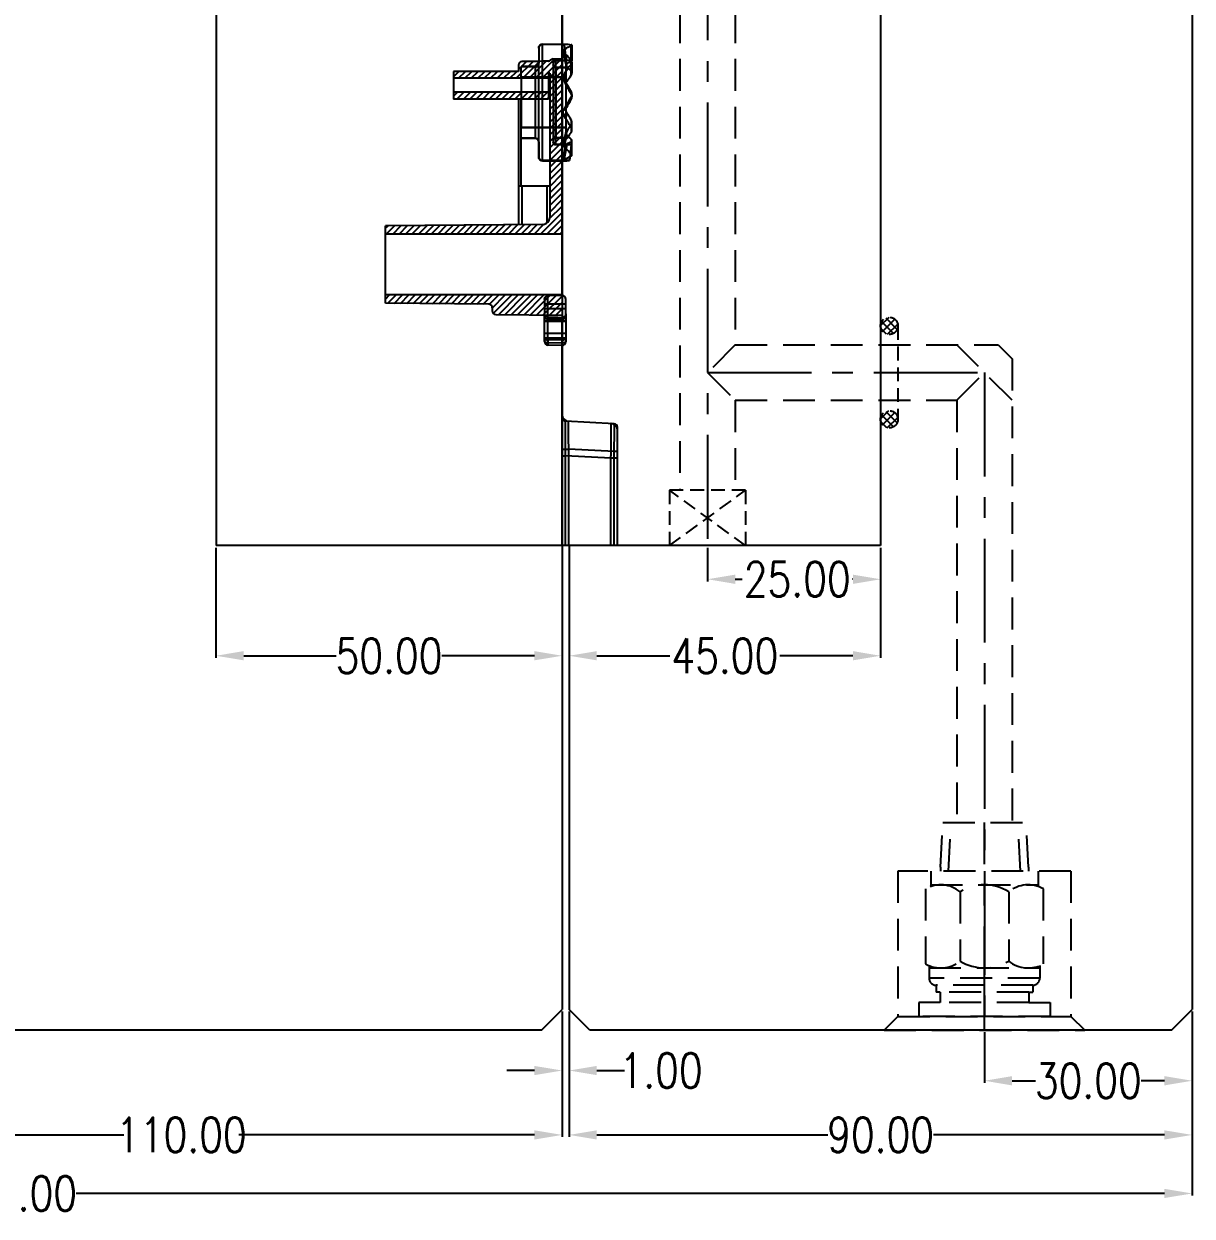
# Model space of a CAD drawing. Header units: millimetres. Extents: x 25970 to 27273, y -22508 to -21586.
# Drawn here: x 26191.7 to 26360.5, y -22072.6 to -21900.4 of the extents above; entities that cross this region are included whole.
import ezdxf

# ---------------------------------------------------------------- set-up
doc = ezdxf.new("R2010")
doc.units = ezdxf.units.MM
doc.header["$LTSCALE"] = 8
doc.linetypes.add('CENTER', pattern=[2, 1.25, -0.25, 0.25, -0.25])
doc.linetypes.add('HIDDEN', pattern=[0.375, 0.25, -0.125])
doc.layers.get('DEFPOINTS').update_dxf_attribs({"color": 6})
for name, color, linetype in [('Cav-cor', 30, 'Continuous'), ('PRODUCT', 1, 'Continuous'), ('WT', 4, 'Continuous')]:
    doc.layers.add(name, color=color, linetype=linetype)
doc.layers.add('dim', color=3, linetype='Continuous', lineweight=15)
doc.styles.get("Standard").update_dxf_attribs({"font": 'txt.shx', "width": 0.8, "bigfont": 'chineset.shx'})
doc.dimstyles.new('ISO-25', dxfattribs={"dimtxt": 5, "dimasz": 4, "dimexe": 0.3, "dimexo": 0.3, "dimtad": 0, "dimzin": 1, "dimdsep": 46, "dimtxsty": 'Standard', "dimcen": 0, "dimclrd": 3, "dimclre": 3, "dimclrt": 3, "dimazin": 0, "dimtfac": 1, "dimtofl": 0, "dimtmove": 0, "dimatfit": 0, "dimfxl": 0, "dimarcsym": 0})

# ---------------------------------------------------------------- blocks, each defined once
blk = doc.blocks.new('*D26473')
at = {"layer": 'DEFPOINTS', "color": 0}
for p in [(26269.47, -22042.73), (26270.47, -22042.73), (26270.47, -22051.55)]:
    blk.add_point(p, dxfattribs=at)
at = {"layer": 'dim', "color": 3, "lineweight": -2}
for p, q in [((26269.47, -22043.03), (26269.47, -22051.85)), ((26270.47, -22043.03), (26270.47, -22051.85)), ((26265.47, -22051.55), (26261.47, -22051.55)), ((26274.47, -22051.55), (26278.47, -22051.55))]:
    blk.add_line(p, q, dxfattribs=at)
at = {"layer": 'dim', "color": 3}
for points in [[(26265.47, -22052.22), (26265.47, -22050.89), (26269.47, -22051.55)], [(26274.47, -22050.89), (26274.47, -22052.22), (26270.47, -22051.55)]]:
    blk.add_solid(points, dxfattribs=at)
at = {"layer": 'dim', "color": 3, "insert": (26283.76, -22051.55), "char_height": 5, "attachment_point": 5}
blk.add_mtext('1.00', dxfattribs=at)
blk = doc.blocks.new('*D26474')
at = {"layer": 'DEFPOINTS', "color": 0}
for p in [(26270.47, -22042.73), (26360.47, -22042.73), (26360.47, -22060.85)]:
    blk.add_point(p, dxfattribs=at)
at = {"layer": 'dim', "color": 3, "lineweight": -2}
for p, q in [((26270.47, -22043.03), (26270.47, -22061.15)), ((26360.47, -22043.03), (26360.47, -22061.15)), ((26274.47, -22060.85), (26307.85, -22060.85)), ((26356.47, -22060.85), (26323.1, -22060.85))]:
    blk.add_line(p, q, dxfattribs=at)
at = {"layer": 'dim', "color": 3}
for points in [[(26274.47, -22060.19), (26274.47, -22061.52), (26270.47, -22060.85)], [(26356.47, -22061.52), (26356.47, -22060.19), (26360.47, -22060.85)]]:
    blk.add_solid(points, dxfattribs=at)
at = {"layer": 'dim', "color": 3, "insert": (26315.47, -22060.85), "char_height": 5, "attachment_point": 5}
blk.add_mtext('90.00', dxfattribs=at)
blk = doc.blocks.new('*D26475')
at = {"layer": 'DEFPOINTS', "color": 0}
for p in [(26159.47, -22042.73), (26269.47, -22042.73), (26269.47, -22060.85)]:
    blk.add_point(p, dxfattribs=at)
at = {"layer": 'dim', "color": 3, "lineweight": -2}
for p, q in [((26159.47, -22043.03), (26159.47, -22061.15)), ((26269.47, -22043.03), (26269.47, -22061.15)), ((26163.47, -22060.85), (26206.18, -22060.85)), ((26265.47, -22060.85), (26222.76, -22060.85))]:
    blk.add_line(p, q, dxfattribs=at)
at = {"layer": 'dim', "color": 3}
for points in [[(26163.47, -22060.19), (26163.47, -22061.52), (26159.47, -22060.85)], [(26265.47, -22061.52), (26265.47, -22060.19), (26269.47, -22060.85)]]:
    blk.add_solid(points, dxfattribs=at)
at = {"layer": 'dim', "color": 3, "insert": (26214.47, -22060.85), "char_height": 5, "attachment_point": 5}
blk.add_mtext('110.00', dxfattribs=at)
blk = doc.blocks.new('*D26478')
at = {"layer": 'DEFPOINTS', "color": 0}
for p in [(26019.47, -22042.73), (26360.47, -22042.73), (26360.47, -22069.31)]:
    blk.add_point(p, dxfattribs=at)
at = {"layer": 'dim', "color": 3, "lineweight": -2}
for p, q in [((26019.47, -22043.03), (26019.47, -22069.61)), ((26360.47, -22043.03), (26360.47, -22069.61)), ((26023.47, -22069.31), (26180.68, -22069.31)), ((26356.47, -22069.31), (26199.26, -22069.31))]:
    blk.add_line(p, q, dxfattribs=at)
at = {"layer": 'dim', "color": 3}
for points in [[(26023.47, -22068.64), (26023.47, -22069.97), (26019.47, -22069.31)], [(26356.47, -22069.97), (26356.47, -22068.64), (26360.47, -22069.31)]]:
    blk.add_solid(points, dxfattribs=at)
at = {"layer": 'dim', "color": 3, "insert": (26189.97, -22069.31), "char_height": 5, "attachment_point": 5}
blk.add_mtext('341.00', dxfattribs=at)
blk = doc.blocks.new('*D26479')
at = {"layer": 'DEFPOINTS', "color": 0}
for p in [(26219.47, -21975.73), (26269.47, -21975.73), (26269.47, -21991.64)]:
    blk.add_point(p, dxfattribs=at)
at = {"layer": 'dim', "color": 3, "lineweight": -2}
for p, q in [((26219.47, -21976.03), (26219.47, -21991.94)), ((26269.47, -21976.03), (26269.47, -21991.94)), ((26223.47, -21991.64), (26236.85, -21991.64)), ((26265.47, -21991.64), (26252.1, -21991.64))]:
    blk.add_line(p, q, dxfattribs=at)
at = {"layer": 'dim', "color": 3}
for points in [[(26223.47, -21990.97), (26223.47, -21992.3), (26219.47, -21991.64)], [(26265.47, -21992.3), (26265.47, -21990.97), (26269.47, -21991.64)]]:
    blk.add_solid(points, dxfattribs=at)
at = {"layer": 'dim', "color": 3, "insert": (26244.47, -21991.64), "char_height": 5, "attachment_point": 5}
blk.add_mtext('50.00', dxfattribs=at)
blk = doc.blocks.new('*D26480')
at = {"layer": 'DEFPOINTS', "color": 0}
for p in [(26270.47, -21975.73), (26315.47, -21975.73), (26315.47, -21991.64)]:
    blk.add_point(p, dxfattribs=at)
at = {"layer": 'dim', "color": 3, "lineweight": -2}
for p, q in [((26270.47, -21976.03), (26270.47, -21991.94)), ((26315.47, -21976.03), (26315.47, -21991.94)), ((26274.47, -21991.64), (26285.01, -21991.64)), ((26311.47, -21991.64), (26300.93, -21991.64))]:
    blk.add_line(p, q, dxfattribs=at)
at = {"layer": 'dim', "color": 3}
for points in [[(26274.47, -21990.97), (26274.47, -21992.3), (26270.47, -21991.64)], [(26311.47, -21992.3), (26311.47, -21990.97), (26315.47, -21991.64)]]:
    blk.add_solid(points, dxfattribs=at)
at = {"layer": 'dim', "color": 3, "insert": (26292.97, -21991.64), "char_height": 5, "attachment_point": 5}
blk.add_mtext('45.00', dxfattribs=at)
blk = doc.blocks.new('20160809.091345')
at = {"linetype": 'Continuous'}
for p, q in [((-4.82, 20.1), (-2.38, 22.54)), ((-4.5, 21.35), (-3.33, 22.52)), ((-3.89, 20.1), (-1.44, 22.56)), ((-2.96, 20.1), (-0.49, 22.57)), ((-2.04, 20.1), (0.76, 22.89)), ((-1.11, 20.1), (1.69, 22.9)), ((-13.9, 20.31), (-13.11, 21.1)), ((-13.18, 20.1), (-12.18, 21.1)), ((-12.25, 20.1), (-11.25, 21.1)), ((-11.32, 20.1), (-10.32, 21.1)), ((-10.39, 20.1), (-9.39, 21.1)), ((-9.46, 20.1), (-8.46, 21.1)), ((-8.54, 20.1), (-7.54, 21.1)), ((-7.61, 20.1), (-6.61, 21.1)), ((-6.68, 20.1), (-5.68, 21.1)), ((-5.75, 20.1), (-4.75, 21.1)), ((0, 20.28), (1.8, 22.08)), ((0, 19.35), (1.8, 21.15)), ((0, 18.42), (1.8, 20.22)), ((0, 17.49), (1.8, 19.29)), ((-13.9, 17.52), (-13.32, 18.1)), ((-13.39, 17.1), (-12.39, 18.1)), ((-12.46, 17.1), (-11.46, 18.1)), ((-11.54, 17.1), (-10.54, 18.1)), ((-10.61, 17.1), (-9.61, 18.1)), ((-9.68, 17.1), (-8.68, 18.1)), ((-8.75, 17.1), (-7.75, 18.1)), ((-7.82, 17.1), (-6.82, 18.1)), ((-6.89, 17.1), (-5.89, 18.1)), ((-5.96, 17.1), (-4.96, 18.1)), ((-5.04, 17.1), (-4.04, 18.1)), ((-4.11, 17.1), (-3.11, 18.1)), ((-3.18, 17.1), (-2.18, 18.1)), ((-2.25, 17.1), (-1.25, 18.1)), ((-1.32, 17.1), (-0.32, 18.1)), ((-0.39, 17.1), (-0.18, 17.31)), ((0, 16.57), (1.8, 18.37)), ((0, 15.64), (1.8, 17.44)), ((0, 14.71), (1.8, 16.51)), ((0, 13.78), (1.8, 15.58)), ((0, 12.85), (1.8, 14.65)), ((0, 11.92), (1.8, 13.72)), ((0, 10.99), (1.8, 12.79)), ((0, 10.06), (1.8, 11.86)), ((0, 9.14), (1.8, 10.94)), ((0, 8.21), (1.8, 10.01)), ((0, 7.28), (1.8, 9.08)), ((0, 6.35), (1.8, 8.15)), ((0, 5.42), (1.8, 7.22)), ((0, 4.49), (1.8, 6.29)), ((0, 3.56), (1.8, 5.36)), ((0, 2.64), (1.8, 4.44)), ((0, 1.71), (1.8, 3.51)), ((0, 0.78), (1.8, 2.58)), ((-1.32, -2.4), (1.8, 0.72)), ((-0.02, -0.17), (1.8, 1.65)), ((-23.7, -1.56), (-23.33, -1.19)), ((-23.61, -2.4), (-22.4, -1.19)), ((-22.68, -2.4), (-21.46, -1.18)), ((-21.75, -2.4), (-20.52, -1.17)), ((-20.82, -2.4), (-19.58, -1.16)), ((-19.89, -2.4), (-18.65, -1.15)), ((-18.96, -2.4), (-17.71, -1.15)), ((-18.03, -2.4), (-16.77, -1.14)), ((-17.11, -2.4), (-15.84, -1.13)), ((-16.18, -2.4), (-14.9, -1.12)), ((-15.25, -2.4), (-13.96, -1.11)), ((-14.32, -2.4), (-13.03, -1.1)), ((-13.39, -2.4), (-12.09, -1.1)), ((-12.46, -2.4), (-11.15, -1.09)), ((-11.53, -2.4), (-10.22, -1.08)), ((-10.61, -2.4), (-9.28, -1.07)), ((-9.68, -2.4), (-8.34, -1.06)), ((-8.75, -2.4), (-7.41, -1.06)), ((-7.82, -2.4), (-6.47, -1.05)), ((-6.89, -2.4), (-5.53, -1.04)), ((-5.96, -2.4), (-4.6, -1.03)), ((-5.03, -2.4), (-3.66, -1.02)), ((-4.11, -2.4), (-2.72, -1.02)), ((-3.18, -2.4), (-1.79, -1.01)), ((-2.25, -2.4), (-0.83, -0.98)), ((-0.39, -2.4), (1.8, -0.21)), ((0.54, -2.4), (1.8, -1.14)), ((1.47, -2.4), (1.8, -2.06)), ((-23.7, -11.78), (-23.12, -11.2)), ((-23.39, -12.4), (-22.19, -11.2)), ((-22.47, -12.41), (-21.26, -11.2)), ((-21.55, -12.42), (-20.33, -11.2)), ((-20.63, -12.42), (-19.41, -11.2)), ((-19.71, -12.43), (-18.48, -11.2)), ((-18.79, -12.44), (-17.55, -11.2)), ((-17.87, -12.45), (-16.62, -11.2)), ((-16.95, -12.46), (-15.69, -11.2)), ((-16.03, -12.47), (-14.76, -11.2)), ((-15.11, -12.47), (-13.83, -11.2)), ((-14.19, -12.48), (-12.91, -11.2)), ((-13.27, -12.49), (-11.98, -11.2)), ((-12.35, -12.5), (-11.05, -11.2)), ((-11.43, -12.51), (-10.12, -11.2)), ((-10.51, -12.51), (-9.19, -11.2)), ((-9.59, -12.52), (-8.26, -11.2)), ((-8.68, -12.54), (-7.33, -11.2)), ((-8.3, -13.09), (-6.41, -11.2)), ((-8.15, -13.87), (-5.48, -11.2)), ((-7.37, -14.02), (-4.55, -11.2)), ((-6.45, -14.03), (-3.62, -11.2)), ((-5.53, -14.03), (-2.69, -11.2)), ((-4.61, -14.04), (-1.76, -11.2)), ((-3.69, -14.05), (-0.83, -11.2)), ((-2.76, -14.06), (0.1, -11.2)), ((-1.84, -14.07), (1.02, -11.2)), ((-0.92, -14.07), (1.8, -11.35)), ((0, -14.08), (1.8, -12.28)), ((0.92, -14.09), (1.8, -13.21))]:
    blk.add_line(p, q, dxfattribs=at)
at = {"color": 7, "linetype": 'Continuous'}
for p, q in [((-0.18, 22.58), (-0.12, 22.58)), ((0.5, 22.89), (1.8, 22.9)), ((1.8, 22.9), (1.8, -14.1)), ((-4.5, 21.1), (-13.9, 21.1)), ((-13.9, 21.1), (-13.9, 17.1)), ((-4.5, 22.01), (-4.5, 21.1)), ((0, 20.85), (-0.18, 20.85)), ((-0.18, 20.85), (-0.18, 17.1)), ((0, 20.85), (0, 0)), ((-0.18, 20.1), (-13.9, 20.1)), ((-0.18, 19.1), (0, 19.1)), ((-0.18, 18.1), (-13.9, 18.1)), ((-0.18, 17.1), (-13.9, 17.1)), ((-4.5, 17.1), (-4.5, -1.03)), ((-4.11, 4.5), (-4.11, 17.1)), ((0, 4.5), (-4.5, 4.5)), ((-4.01, 4.5), (-4.01, -1.03)), ((-0.39, 4.5), (-0.39, -0.78)), ((-0.03, -0.26), (0, 0)), ((-0.99, -1), (-23.7, -1.2)), ((-23.7, -12.4), (-23.7, -1.2)), ((-0.99, -1), (-0.73, -0.96)), ((-0.73, -0.96), (-0.49, -0.86)), ((-0.49, -0.86), (-0.29, -0.7)), ((-0.29, -0.7), (-0.13, -0.5)), ((-0.13, -0.5), (-0.03, -0.26)), ((1.8, -2.4), (-23.7, -2.4)), ((1.8, -11.2), (-23.7, -11.2)), ((-8.79, -12.53), (-23.7, -12.4)), ((-8.67, -12.54), (-8.79, -12.53)), ((-8.3, -13.09), (-8.3, -13.51)), ((-7.8, -14.01), (1.8, -14.1))]:
    blk.add_line(p, q, dxfattribs=at)
for centre, radius, start, end in [((-4, 22.01), 0.5, 91, 180), ((-0.18, 22.98), 0.4, 271, 319.3084), ((0.5, 22.39), 0.5, 90.5, 139.3084), ((-1, 0), 1, 270.5, 0), ((-8.8, -13.03), 0.5, 356.4865, 89.5), ((-7.8, -13.09), 0.5, 176.4865, 180), ((-7.8, -13.51), 0.5, 180, 269.5)]:
    blk.add_arc(centre, radius, start, end, dxfattribs=at)
at = {"color": 7, "linetype": 'Continuous', "start_tangent": (-0.999848, -0.017452), "end_tangent": (-0.999848, -0.017452)}
blk.add_spline([(-0.18, 22.58), (-2.09, 22.54), (-4.01, 22.51)], degree=3, dxfattribs=at)
blk = doc.blocks.new('20150513.134757')
at = {"layer": 'WT', "linetype": 'HIDDEN'}
h = blk.add_hatch(dxfattribs=at)
h.set_pattern_fill('ANSI37', color=125, scale=0.25, angle=180, style=0)
h.set_pattern_definition([(135, (36119.48756, -17509.4995), (0.561266008, 0.561266008), []), (45, (36119.48756, -17509.4995), (0.561266008, -0.561266008), [])])
h.paths.add_polyline_path([(-8, 1.25, -1), (-5.5, 1.25, -1)])
h.paths.add_polyline_path([(5.5, 1.25, -1), (8, 1.25, -1)])
at = {"layer": 'WT', "color": 125, "linetype": 'HIDDEN'}
for p, q in [((-6.75, 2.5), (6.75, 2.5)), ((-6.75, 0), (6.75, 0))]:
    blk.add_line(p, q, dxfattribs=at)
for centre in [(-6.75, 1.25), (6.75, 1.25)]:
    blk.add_circle(centre, 1.25, dxfattribs=at)
blk = doc.blocks.new('20150513.114825')
at = {"layer": 'WT', "color": 125, "linetype": 'HIDDEN'}
for p, q in [((-5.5, 8), (5.5, 8)), ((5.5, 8), (-5.5, 0)), ((-5.5, 8), (5.5, 0)), ((-5.5, 0), (-5.5, 8)), ((5.5, 0), (5.5, 8)), ((-5.5, 0), (5.5, 0))]:
    blk.add_line(p, q, dxfattribs=at)
blk = doc.blocks.new('*D27298')
at = {"layer": 'DEFPOINTS', "color": 0}
for p in [(26290.47, -21975.73), (26315.47, -21975.73), (26315.47, -21980.59)]:
    blk.add_point(p, dxfattribs=at)
at = {"layer": 'dim', "color": 3, "lineweight": -2}
for p, q in [((26290.47, -21976.03), (26290.47, -21980.89)), ((26315.47, -21976.03), (26315.47, -21980.89)), ((26294.47, -21980.59), (26295.47, -21980.59)), ((26311.47, -21980.59), (26311.39, -21980.59))]:
    blk.add_line(p, q, dxfattribs=at)
at = {"layer": 'dim', "color": 3}
for points in [[(26294.47, -21979.92), (26294.47, -21981.26), (26290.47, -21980.59)], [(26311.47, -21981.26), (26311.47, -21979.92), (26315.47, -21980.59)]]:
    blk.add_solid(points, dxfattribs=at)
at = {"layer": 'dim', "color": 3, "insert": (26303.43, -21980.59), "char_height": 5, "attachment_point": 5}
blk.add_mtext('25.00', dxfattribs=at)
blk = doc.blocks.new('*D27305')
at = {"layer": 'DEFPOINTS', "color": 0}
for p in [(26360.47, -22042.73), (26330.47, -22045.73), (26330.47, -22053.03)]:
    blk.add_point(p, dxfattribs=at)
at = {"layer": 'dim', "color": 3, "lineweight": -2}
for p, q in [((26360.47, -22043.03), (26360.47, -22053.33)), ((26330.47, -22046.03), (26330.47, -22053.33)), ((26334.47, -22053.03), (26337.85, -22053.03)), ((26356.47, -22053.03), (26353.1, -22053.03))]:
    blk.add_line(p, q, dxfattribs=at)
at = {"layer": 'dim', "color": 3}
for points in [[(26334.47, -22052.36), (26334.47, -22053.7), (26330.47, -22053.03)], [(26356.47, -22053.7), (26356.47, -22052.36), (26360.47, -22053.03)]]:
    blk.add_solid(points, dxfattribs=at)
at = {"layer": 'dim', "color": 3, "insert": (26345.47, -22053.03), "char_height": 5, "attachment_point": 5}
blk.add_mtext('30.00', dxfattribs=at)
blk = doc.blocks.new('20160901.193413')
at = {"layer": 'Cav-cor', "color": 241}
for p, q in [((-0.95, 57.1), (-0.95, 134.63)), ((-0.95, 133.6), (-0.95, 59.43)), ((-0.95, 59.43), (-0.95, 79.47)), ((-4.31, 58.92), (-4.31, 58.95)), ((-4.31, 58.92), (-4.31, 56.72)), ((-4.31, 58.92), (-4.31, 56.72)), ((-3.8, 59.46), (-0.26, 59.46)), ((-3.8, 59.46), (-3.8, 59.43)), ((-0.95, 59.43), (-3.8, 59.43)), ((-0.62, 59.43), (-3.8, 59.43)), ((-3.8, 54.71), (-3.8, 59.43)), ((-0.62, 59.43), (-0.95, 59.43)), ((-0.4, 57.14), (-0.7, 58.65)), ((-0.52, 58.41), (-0.62, 59.43)), ((-0.52, 58.41), (-0.62, 59.43)), ((0.35, 54.99), (0.35, 59.39)), ((0.46, 59.33), (0.46, 57.07)), ((-1.87, 57.12), (-0.37, 57.15)), ((-1.87, 44.97), (-1.87, 57.12)), ((-1.87, 57.08), (-0.37, 57.11)), ((-1.87, 57.08), (-0.37, 57.11)), ((-1.87, 57.08), (-0.37, 57.11)), ((-0.95, 44.98), (-0.95, 57.1)), ((-0.8, 58.44), (-0.54, 57.14)), ((-0.29, 56.24), (-0.7, 58.28)), ((-0.54, 57.14), (-0.39, 56.39)), ((-0.29, 57.13), (-0.52, 58.41)), ((-0.29, 56.6), (-0.4, 57.14)), ((-0.37, 57.15), (-0.03, 57.15)), ((-0.37, 57.11), (-0.37, 57.11)), ((0.46, 56.89), (0.46, 55.29)), ((-4.82, 56.24), (-6.86, 56.24)), ((-6.86, 56.24), (-6.86, 56.2)), ((-6.86, 54.66), (-6.86, 56.2)), ((-4.82, 56.2), (-6.86, 56.2)), ((-4.82, 56.2), (-6.86, 56.2)), ((-6.86, 54.66), (-6.86, 56.2)), ((-4.82, 56.24), (-4.82, 56.2)), ((-4.82, 54.71), (-4.82, 56.2)), ((-4.31, 56.68), (-4.31, 56.72)), ((-4.31, 54.71), (-4.31, 56.68)), ((-2.27, 56.71), (-2.27, 56.67)), ((-2.27, 56.67), (-2.27, 56.51)), ((-2.27, 56.67), (-2.27, 56.51)), ((-2.27, 56.51), (-2.27, 56.49)), ((-2.27, 56.49), (-2.27, 54.71)), ((-1.87, 56.14), (-0.44, 56.14)), ((-1.87, 56.14), (-1.87, 56.1)), ((-1.87, 56.1), (-0.44, 56.1)), ((-1.87, 56.1), (-0.44, 56.1)), ((-1.87, 56.1), (-1.87, 54.71)), ((-0.44, 56.1), (-0.44, 56.14)), ((-0.44, 56.1), (-0.44, 45.98)), ((-0.44, 56.1), (-0.44, 45.98)), ((-0.44, 54.71), (-6.86, 54.71)), ((-0.44, 54.66), (-6.86, 54.66)), ((-0.44, 54.66), (-6.86, 54.66)), ((-6.86, 54.66), (-6.86, 47.43)), ((-4.82, 47.37), (-4.82, 54.71)), ((-4.31, 47.37), (-4.31, 54.71)), ((-3.8, 47.37), (-3.8, 54.71)), ((-2.27, 54.71), (-2.27, 47.37)), ((-1.87, 54.71), (-1.87, 47.37)), ((-0.76, 54.48), (-0.34, 53.47)), ((-0.7, 54.38), (-0.76, 54.48)), ((-0.29, 54.06), (-0.7, 55.08)), ((-0.29, 53.36), (-0.7, 54.38)), ((-0.44, 54.66), (-0.44, 47.43)), ((-0.29, 53.36), (-0.34, 53.47)), ((0.35, 52.3), (0.35, 52.62)), ((0.35, 51.49), (0.35, 51.81)), ((0.46, 52.21), (0.46, 51.89)), ((-0.29, 50.37), (-0.7, 49.97)), ((-0.29, 49.6), (-0.7, 49.2)), ((0.35, 48.54), (0.35, 46.74)), ((-6.86, 45.88), (-6.86, 47.43)), ((-0.44, 47.43), (-6.86, 47.43)), ((-0.44, 47.43), (-6.86, 47.43)), ((-6.86, 45.88), (-6.86, 47.43)), ((-0.44, 47.37), (-6.86, 47.37)), ((-4.82, 45.88), (-4.82, 47.37)), ((-4.31, 43.16), (-4.31, 47.37)), ((-3.8, 42.65), (-3.8, 47.37)), ((-2.27, 47.37), (-2.27, 45.72)), ((-1.87, 47.37), (-1.87, 45.98)), ((-0.79, 45.09), (-0.38, 46.75)), ((-0.29, 46.93), (-0.7, 45.27)), ((0.46, 47.09), (0.46, 48.17)), ((-4.82, 45.88), (-6.86, 45.88)), ((-4.82, 45.88), (-6.86, 45.88)), ((-6.86, 45.88), (-6.86, 45.84)), ((-4.82, 45.84), (-6.86, 45.84)), ((-4.82, 45.88), (-4.82, 45.84)), ((-4.31, 45.37), (-4.31, 43.16)), ((-2.27, 45.72), (-2.27, 45.57)), ((-2.27, 45.57), (-2.27, 45.41)), ((-2.27, 45.57), (-2.27, 45.39)), ((-2.27, 45.37), (-2.27, 45.39)), ((-1.87, 45.98), (-0.44, 45.98)), ((-1.87, 45.98), (-0.44, 45.98)), ((-1.87, 45.98), (-1.87, 45.94)), ((-1.87, 45.94), (-0.44, 45.94)), ((0.34, 44.96), (-1.87, 45)), ((-0.03, 44.97), (-1.87, 45)), ((0.34, 44.96), (-1.87, 45)), ((-1.87, 44.97), (-0.03, 44.93)), ((-0.95, 23.16), (-0.95, 44.98)), ((-0.81, 42.71), (-0.4, 44.94)), ((-0.29, 45.06), (-0.7, 42.77)), ((-0.29, 44.96), (-0.7, 42.66)), ((-0.65, 44.95), (-0.7, 44.73)), ((-0.29, 46.39), (-0.65, 44.95)), ((-0.44, 45.94), (-0.44, 45.98)), ((-0.4, 44.94), (-0.39, 45)), ((0.34, 44.96), (-0.03, 44.97)), ((0.34, 44.96), (0.11, 42.65)), ((0.34, 44.96), (0.11, 42.65)), ((0.35, 45.74), (0.35, 43.31)), ((0.46, 43.48), (0.46, 45.55)), ((-4.31, 43.14), (-4.31, 43.16)), ((-0.95, 42.65), (-3.8, 42.65)), ((0.11, 42.65), (-3.8, 42.65)), ((-3.8, 42.65), (-3.8, 42.63)), ((-3.8, 42.63), (-0.26, 42.63)), ((0.11, 42.65), (-0.95, 42.65)), ((-0.95, 42.65), (-0.95, 23.16)), ((-0.95, 23.16), (-0.95, 42.65)), ((0.11, 42.65), (0.11, 42.65)), ((-3.5, 22.61), (-3.5, 20.58)), ((-3.5, 22.61), (-3.5, 20.58)), ((-0.95, 23.16), (-3, 23.12)), ((-0.95, 23.16), (-3, 23.12)), ((-3, 21.95), (-3, 23.12)), ((-0.95, 23.16), (-0.95, 23.08)), ((-0.95, 23.08), (-0.95, 21.95)), ((-0.44, 20.54), (-0.44, 22.65)), ((-0.44, 20.54), (-0.44, 22.65)), ((-3.5, 21.95), (-0.44, 21.95)), ((-3.5, 21.3), (-0.44, 21.3)), ((-3, 20.68), (-3, 21.95)), ((-3, 20.36), (-3, 20.68)), ((-0.95, 21.95), (-0.95, 20.01)), ((-3.5, 16.52), (-3.5, 20.58)), ((-3.5, 19.57), (-0.44, 19.57)), ((-3.5, 19.45), (-0.44, 19.45)), ((-3, 16.33), (-3, 20.36)), ((-3, 19.84), (-0.95, 19.8)), ((-0.95, 20.01), (-0.95, -12.96)), ((-0.95, -12.96), (-0.95, 20.01)), ((-0.95, 20.01), (-0.95, -12.96)), ((-0.44, 20.54), (-0.44, 16.48)), ((-3.5, 17.71), (-0.44, 17.71)), ((-3.5, 17.06), (-0.44, 17.06)), ((-0.95, 16.72), (-3, 16.76)), ((-0.95, 16.28), (-3, 16.33)), ((-0.95, 15.97), (-3, 16.01)), ((6.58, 4.65), (-0.47, 5.02)), ((7.05, -12.96), (7.05, 4.15)), ((-0.95, 1), (0, 1)), ((-0.95, 0.02), (-0.47, 0.02)), ((6.1, -0.32), (-0.47, 0.02)), ((-0.47, -12.96), (-0.47, 0.02)), ((6.58, 0.65), (0, 1)), ((0, -12.96), (0, 1)), ((7.05, 0.65), (6.58, 0.65)), ((6.58, -12.96), (6.58, 0.65)), ((7.05, -0.32), (6.1, -0.32)), ((6.1, -12.96), (6.1, -0.32))]:
    blk.add_line(p, q, dxfattribs=at)
for centre, radius, start, end in [((-3.8, 58.95), 0.51, 90, 180), ((-0.48, 58.35), 0.376, 127.5139, 131.806), ((-1.87, 56.71), 0.408, 91, 180), ((-4.82, 56.75), 0.51, 270, 360), ((-1.87, 56.55), 0.408, 180, 270), ((-0.16, 54.73), 0.645, 181.517, 186.5947), ((-0.14, 54.72), 0.666, 147.5839, 156.5897), ((-4.82, 45.33), 0.51, 0, 90), ((-1.87, 45.53), 0.408, 90, 180), ((-1.87, 45.37), 0.408, 180, 269), ((-1.87, 45.41), 0.408, 209.5128, 268.9366), ((-0.43, 44.99), 0.378, 181.1215, 186.2848), ((-3.8, 43.14), 0.51, 180, 270), ((-2.99, 22.61), 0.51, 91, 180), ((-0.95, 22.65), 0.51, 0, 90), ((-2.99, 16.52), 0.51, 180.0026, 269), ((-0.95, 16.48), 0.51, 270, 0), ((0.05, 5.99), 1, 180, 267), ((-0.45, 5.52), 0.5, 180, 267), ((6.05, 3.67), 1, 0, 87), ((6.55, 4.15), 0.5, 0, 87)]:
    blk.add_arc(centre, radius, start, end, dxfattribs=at)
at = {"layer": 'Cav-cor', "color": 241, "extrusion": (0, 0, -1)}
for centre, major_axis, ratio, start_param, end_param in [((0.58, 51.04), (1.23, 8.39), 0.560314, 5.758369, 5.789667), ((0.58, 51.04), (-1.23, 8.39), 0.560314, 0.005629, 0.208281), ((0.58, 51.04), (1.23, 8.39), 0.560314, 5.789667, 5.977896), ((0.58, 51.04), (-3.99, 8.31), 0.33444, 0.693878, 0.913405), ((0.7, 55.62), (-1.06, 5.86), 0.13701, 4.993584, 5.232633), ((0.62, 51.03), (-0.9, 6.1), 0.560339, 6.279701, 6.463169), ((0.62, 51.05), (0.9, 6.1), 0.560339, 5.766083, 5.949551), ((0.58, 51.04), (3.99, 8.31), 0.33444, 5.053245, 5.272772), ((0.62, 51), (-2.9, 6.04), 0.334434, 0.701646, 0.885113), ((0.58, 51.04), (-4.83, 8.41), 0.060484, 1.197875, 1.417402), ((0.62, 51.09), (2.9, 6.04), 0.334434, 5.060953, 5.244421), ((0.58, 51.04), (4.83, 8.41), 0.060484, 4.549249, 4.768776), ((0.62, 50.98), (-3.51, 6.12), 0.060481, 1.205618, 1.389085), ((0.62, 51.1), (3.51, 6.12), 0.060481, 4.556981, 4.740449), ((0.58, 51.04), (-4.52, 8.36), 0.212464, 4.386625, 4.606152), ((0.62, 50.99), (-3.29, 6.08), 0.212456, 4.414965, 4.598433), ((0.58, 51.04), (4.52, 8.36), 0.212464, 1.993568, 2.213096), ((0.62, 51.1), (3.29, 6.08), 0.212456, 2.021871, 2.205339), ((0.62, 51.02), (-2.03, 6.04), 0.478188, 3.831839, 4.015306), ((0.62, 51.07), (2.03, 6.04), 0.478188, 2.604998, 2.788466), ((0.62, 51.05), (0.9, 6.1), 0.560339, 2.963887, 3.145077), ((0.58, 51.04), (-2.8, 8.31), 0.47818, 3.980235, 4.023006), ((0.58, 51.04), (2.8, 8.31), 0.47818, 2.576714, 2.796241), ((0.58, 51.04), (-2.8, 8.31), 0.47818, 3.803479, 3.980235), ((0.58, 51.04), (1.23, 8.39), 0.560314, 2.982773, 3.152839)]:
    blk.add_ellipse(centre, major_axis=major_axis, ratio=ratio, start_param=start_param, end_param=end_param, dxfattribs=at)
at = {"layer": 'Cav-cor', "color": 241}
for points in [[(-4.31, 58.92), (-4.31, 59.02), (-4.27, 59.19), (-4.07, 59.39), (-3.9, 59.43), (-3.8, 59.43)], [(-1.87, 57.08), (-1.95, 57.08), (-2.08, 57.04), (-2.24, 56.88), (-2.27, 56.75), (-2.27, 56.67)], [(-0.52, 58.41), (-0.51, 58.27), (-0.48, 57.98), (-0.42, 57.55), (-0.39, 57.26), (-0.37, 57.11)], [(-4.82, 56.2), (-4.73, 56.2), (-4.56, 56.25), (-4.36, 56.45), (-4.31, 56.62), (-4.31, 56.72)], [(-4.34, 56.57), (-4.32, 56.61), (-4.31, 56.67), (-4.31, 56.72)], [(-2.27, 56.51), (-2.27, 56.44), (-2.24, 56.3), (-2.08, 56.14), (-1.94, 56.1), (-1.87, 56.1)], [(-2.07, 56.16), (-2.01, 56.12), (-1.94, 56.1), (-1.87, 56.1)], [(-0.81, 54.71), (-0.81, 54.81), (-0.79, 54.9), (-0.75, 54.98)], [(-0.76, 54.48), (-0.78, 54.54), (-0.79, 54.6), (-0.8, 54.66)], [(0.46, 52.21), (0.46, 52.35), (0.42, 52.5), (0.35, 52.62)], [(0.46, 51.89), (0.46, 52.03), (0.42, 52.18), (0.35, 52.3)], [(0.35, 51.81), (0.42, 51.93), (0.46, 52.07), (0.46, 52.21)], [(0.35, 51.49), (0.42, 51.61), (0.46, 51.75), (0.46, 51.89)], [(-4.31, 45.37), (-4.31, 45.46), (-4.36, 45.63), (-4.56, 45.83), (-4.73, 45.88), (-4.82, 45.88)], [(-1.87, 45.98), (-1.94, 45.98), (-2.08, 45.95), (-2.24, 45.79), (-2.27, 45.65), (-2.27, 45.57)], [(-2.25, 45.72), (-2.26, 45.67), (-2.27, 45.62), (-2.27, 45.57)], [(-2.27, 45.41), (-2.27, 45.33), (-2.24, 45.2), (-2.08, 45.04), (-1.95, 45), (-1.87, 45)], [(-2.27, 45.41), (-2.27, 45.34), (-2.25, 45.27), (-2.22, 45.21)], [(-2.07, 45.93), (-2.15, 45.88), (-2.22, 45.8), (-2.25, 45.72)], [(-1.87, 45.98), (-1.94, 45.98), (-2.01, 45.96), (-2.07, 45.93)], [(-0.81, 44.98), (-0.81, 45.02), (-0.8, 45.05), (-0.79, 45.09)], [(-3.8, 42.65), (-3.9, 42.65), (-4.07, 42.7), (-4.27, 42.9), (-4.31, 43.07), (-4.31, 43.16)], [(-0.8, 42.7), (-0.81, 42.71), (-0.81, 42.71), (-0.81, 42.71)], [(-3, 20.05), (-3.09, 20.05), (-3.26, 20.11), (-3.45, 20.31), (-3.5, 20.48), (-3.5, 20.58)], [(-3.43, 20.32), (-3.47, 20.4), (-3.5, 20.49), (-3.5, 20.58)], [(-3, 20.05), (-2.77, 20.05), (-2.31, 20.04), (-1.63, 20.02), (-1.18, 20.01), (-0.95, 20.01)], [(-0.44, 20.54), (-0.44, 20.47), (-0.47, 20.33), (-0.58, 20.15), (-0.75, 20.04), (-0.88, 20.01), (-0.95, 20.01)], [(-0.75, 20.05), (-0.81, 20.02), (-0.88, 20.01), (-0.95, 20.01)], [(-3.19, 16.35), (-3.13, 16.34), (-3.06, 16.33), (-3, 16.33)], [(-0.8, 16.3), (-0.85, 16.29), (-0.9, 16.28), (-0.95, 16.28)]]:
    blk.add_open_spline(points, degree=3, dxfattribs=at)
for points, knots in [([(-4.31, 58.92), (-4.31, 59.01), (-4.27, 59.19), (-4.07, 59.39), (-3.89, 59.43), (-3.8, 59.43)], [0, 0, 0, 0, 0.334096, 0.667289, 1, 1, 1, 1]), ([(-0.8, 58.44), (-0.81, 58.47), (-0.8, 58.55), (-0.75, 58.6), (-0.73, 58.63)], [0, 0, 0, 0, 0.47181, 1, 1, 1, 1]), ([(0.46, 59.33), (0.46, 59.34), (0.41, 59.38), (0.37, 59.38), (0.35, 59.39)], [0, 0, 0, 0, 0.338715, 1, 1, 1, 1]), ([(0.35, 59.25), (0.38, 59.26), (0.42, 59.28), (0.46, 59.31), (0.46, 59.33)], [0, 0, 0, 0, 0.654927, 1, 1, 1, 1]), ([(-1.87, 57.08), (-1.94, 57.08), (-2.08, 57.04), (-2.24, 56.89), (-2.27, 56.74), (-2.27, 56.67)], [0, 0, 0, 0, 0.3317, 0.664902, 1, 1, 1, 1]), ([(-0.7, 58.28), (-0.72, 58.29), (-0.76, 58.34), (-0.79, 58.39), (-0.8, 58.44)], [0, 0, 0, 0, 0.283301, 1, 1, 1, 1]), ([(-0.29, 57.13), (-0.3, 57.13), (-0.32, 57.12), (-0.35, 57.12), (-0.37, 57.11)], [0, 0, 0, 0, 0.300587, 1, 1, 1, 1]), ([(0.46, 56.89), (0.46, 56.94), (0.44, 57.04), (0.38, 57.13), (0.35, 57.17)], [0, 0, 0, 0, 0.489871, 1, 1, 1, 1]), ([(0.46, 57.07), (0.46, 57.08), (0.43, 57.1), (0.39, 57.11), (0.36, 57.12), (0.35, 57.12)], [0, 0, 0, 0, 0.335668, 0.622318, 1, 1, 1, 1]), ([(0.35, 56.98), (0.38, 56.99), (0.42, 57.01), (0.46, 57.05), (0.46, 57.07)], [0, 0, 0, 0, 0.653947, 1, 1, 1, 1]), ([(0.35, 56.59), (0.36, 56.61), (0.42, 56.7), (0.46, 56.81), (0.46, 56.89)], [0, 0, 0, 0, 0.265861, 1, 1, 1, 1]), ([(-4.82, 56.2), (-4.74, 56.2), (-4.56, 56.25), (-4.36, 56.45), (-4.31, 56.63), (-4.31, 56.72)], [0, 0, 0, 0, 0.331736, 0.664978, 1, 1, 1, 1]), ([(-2.27, 56.51), (-2.27, 56.44), (-2.24, 56.3), (-2.08, 56.14), (-1.94, 56.1), (-1.87, 56.1)], [0, 0, 0, 0, 0.335132, 0.66837, 1, 1, 1, 1]), ([(-0.39, 56.39), (-0.4, 56.43), (-0.39, 56.52), (-0.33, 56.58), (-0.29, 56.6)], [0, 0, 0, 0, 0.464359, 1, 1, 1, 1]), ([(-0.29, 56.24), (-0.3, 56.25), (-0.35, 56.29), (-0.38, 56.35), (-0.39, 56.39)], [0, 0, 0, 0, 0.283294, 1, 1, 1, 1]), ([(0.46, 55.29), (0.46, 55.34), (0.44, 55.45), (0.38, 55.54), (0.35, 55.57)], [0, 0, 0, 0, 0.492278, 1, 1, 1, 1]), ([(0.35, 54.99), (0.36, 55.01), (0.42, 55.1), (0.46, 55.21), (0.46, 55.29)], [0, 0, 0, 0, 0.26694, 1, 1, 1, 1]), ([(-0.34, 53.47), (-0.38, 53.56), (-0.42, 53.77), (-0.35, 53.98), (-0.29, 54.06)], [0, 0, 0, 0, 0.503424, 1, 1, 1, 1]), ([(-0.7, 49.2), (-0.77, 49.32), (-0.84, 49.58), (-0.77, 49.85), (-0.7, 49.97)], [0, 0, 0, 0, 0.4981, 1, 1, 1, 1]), ([(-0.29, 49.6), (-0.36, 49.72), (-0.43, 49.98), (-0.36, 50.25), (-0.29, 50.37)], [0, 0, 0, 0, 0.497757, 1, 1, 1, 1]), ([(0.46, 48.17), (0.46, 48.2), (0.45, 48.33), (0.4, 48.46), (0.35, 48.54)], [0, 0, 0, 0, 0.245542, 1, 1, 1, 1]), ([(-0.29, 46.39), (-0.33, 46.44), (-0.4, 46.56), (-0.4, 46.69), (-0.38, 46.75)], [0, 0, 0, 0, 0.506396, 1, 1, 1, 1]), ([(-0.38, 46.75), (-0.38, 46.77), (-0.36, 46.83), (-0.32, 46.89), (-0.29, 46.93)], [0, 0, 0, 0, 0.240234, 1, 1, 1, 1]), ([(0.35, 47.82), (0.36, 47.84), (0.43, 47.95), (0.46, 48.08), (0.46, 48.17)], [0, 0, 0, 0, 0.252373, 1, 1, 1, 1]), ([(0.46, 47.09), (0.46, 47.12), (0.45, 47.25), (0.4, 47.38), (0.35, 47.46)], [0, 0, 0, 0, 0.24657, 1, 1, 1, 1]), ([(0.35, 46.74), (0.36, 46.76), (0.43, 46.87), (0.46, 47), (0.46, 47.09)], [0, 0, 0, 0, 0.253517, 1, 1, 1, 1]), ([(-4.31, 45.37), (-4.31, 45.46), (-4.36, 45.64), (-4.56, 45.83), (-4.74, 45.88), (-4.82, 45.88)], [0, 0, 0, 0, 0.335022, 0.668264, 1, 1, 1, 1]), ([(-1.87, 45.98), (-1.94, 45.98), (-2.08, 45.94), (-2.24, 45.79), (-2.27, 45.64), (-2.27, 45.57)], [0, 0, 0, 0, 0.33163, 0.664868, 1, 1, 1, 1]), ([(-2.27, 45.41), (-2.27, 45.34), (-2.24, 45.2), (-2.08, 45.04), (-1.94, 45), (-1.87, 45)], [0, 0, 0, 0, 0.335098, 0.6683, 1, 1, 1, 1]), ([(-0.7, 44.73), (-0.72, 44.74), (-0.77, 44.81), (-0.8, 44.89), (-0.8, 44.95)], [0, 0, 0, 0, 0.261377, 1, 1, 1, 1]), ([(-0.79, 45.09), (-0.79, 45.1), (-0.77, 45.17), (-0.74, 45.22), (-0.7, 45.27)], [0, 0, 0, 0, 0.240469, 1, 1, 1, 1]), ([(-0.39, 45), (-0.39, 45.02), (-0.35, 45.04), (-0.32, 45.06), (-0.29, 45.06)], [0, 0, 0, 0, 0.33885, 1, 1, 1, 1]), ([(-0.29, 44.96), (-0.31, 44.96), (-0.33, 44.96), (-0.37, 44.97), (-0.39, 44.99), (-0.39, 45)], [0, 0, 0, 0, 0.399844, 0.694769, 1, 1, 1, 1]), ([(0.46, 45.55), (0.46, 45.56), (0.44, 45.64), (0.39, 45.7), (0.35, 45.74)], [0, 0, 0, 0, 0.21339, 1, 1, 1, 1]), ([(0.35, 45.38), (0.38, 45.4), (0.43, 45.45), (0.46, 45.51), (0.46, 45.55)], [0, 0, 0, 0, 0.544596, 1, 1, 1, 1]), ([(-3.8, 42.65), (-3.89, 42.65), (-4.07, 42.7), (-4.27, 42.9), (-4.31, 43.08), (-4.31, 43.16)], [0, 0, 0, 0, 0.332711, 0.665904, 1, 1, 1, 1]), ([(0.46, 43.48), (0.46, 43.5), (0.44, 43.57), (0.39, 43.63), (0.35, 43.67)], [0, 0, 0, 0, 0.215824, 1, 1, 1, 1]), ([(0.35, 43.31), (0.38, 43.33), (0.43, 43.38), (0.46, 43.45), (0.46, 43.48)], [0, 0, 0, 0, 0.54705, 1, 1, 1, 1]), ([(-0.81, 42.71), (-0.8, 42.73), (-0.76, 42.75), (-0.73, 42.76), (-0.7, 42.77)], [0, 0, 0, 0, 0.338296, 1, 1, 1, 1]), ([(-0.7, 42.66), (-0.73, 42.67), (-0.76, 42.68), (-0.8, 42.69), (-0.8, 42.7)], [0, 0, 0, 0, 0.647774, 1, 1, 1, 1]), ([(-3, 20.05), (-3.09, 20.05), (-3.26, 20.11), (-3.45, 20.31), (-3.5, 20.49), (-3.5, 20.58)], [0, 0, 0, 0, 0.330892, 0.663148, 1, 1, 1, 1]), ([(-3.5, 20.1), (-3.5, 20.06), (-3.46, 19.98), (-3.34, 19.9), (-3.18, 19.85), (-3.06, 19.84), (-3, 19.84)], [0, 0, 0, 0, 0.173449, 0.398588, 0.681567, 1, 1, 1, 1]), ([(-3, 20.05), (-3, 20.04), (-3, 19.97), (-3, 19.9), (-3, 19.84)], [0, 0, 0, 0, 0.175904, 1, 1, 1, 1]), ([(-3, 20.05), (-2.77, 20.05), (-2.31, 20.04), (-1.63, 20.02), (-1.18, 20.01), (-0.95, 20.01)], [0, 0, 0, 0, 0.333652, 0.666986, 1, 1, 1, 1]), ([(-0.44, 20.54), (-0.44, 20.47), (-0.47, 20.33), (-0.58, 20.15), (-0.75, 20.04), (-0.88, 20.01), (-0.95, 20.01)], [0, 0, 0, 0, 0.255678, 0.510794, 0.756719, 1, 1, 1, 1]), ([(-0.44, 20.06), (-0.44, 20.03), (-0.48, 19.94), (-0.6, 19.87), (-0.76, 19.81), (-0.88, 19.8), (-0.95, 19.8)], [0, 0, 0, 0, 0.173094, 0.398536, 0.681945, 1, 1, 1, 1]), ([(-3.5, 17.02), (-3.5, 16.98), (-3.46, 16.9), (-3.34, 16.82), (-3.18, 16.77), (-3.06, 16.76), (-3, 16.76)], [0, 0, 0, 0, 0.173449, 0.398588, 0.681567, 1, 1, 1, 1]), ([(-3.5, 16.68), (-3.5, 16.61), (-3.42, 16.45), (-3.27, 16.38), (-3.19, 16.35)], [0, 0, 0, 0, 0.448424, 1, 1, 1, 1]), ([(-3, 16.76), (-3, 16.7), (-3, 16.6), (-3, 16.45), (-3, 16.32), (-3, 16.22), (-3, 16.14), (-3, 16.09), (-3, 16.06), (-3, 16.04), (-3, 16.02), (-3, 16.01), (-3, 16.01), (-3, 16.01)], [0, 0, 0, 0, 0.217795, 0.414628, 0.587108, 0.73238, 0.847966, 0.894007, 0.931934, 0.961606, 0.982891, 0.995699, 1, 1, 1, 1]), ([(-3, 16.01), (-3, 16.01), (-2.99, 16.02), (-3, 16.03), (-3, 16.06), (-3, 16.09), (-3, 16.14), (-3, 16.22), (-3, 16.28), (-3, 16.33)], [0, 0, 0, 0, 0.016602, 0.065933, 0.147522, 0.260613, 0.404031, 0.576502, 1, 1, 1, 1]), ([(-0.44, 16.98), (-0.44, 16.95), (-0.48, 16.87), (-0.6, 16.79), (-0.76, 16.73), (-0.88, 16.72), (-0.95, 16.72)], [0, 0, 0, 0, 0.173094, 0.398536, 0.681945, 1, 1, 1, 1]), ([(-0.65, 16.35), (-0.66, 16.34), (-0.71, 16.32), (-0.76, 16.31), (-0.8, 16.3)], [0, 0, 0, 0, 0.243098, 1, 1, 1, 1]), ([(-0.44, 16.64), (-0.44, 16.58), (-0.49, 16.45), (-0.59, 16.38), (-0.65, 16.35)], [0, 0, 0, 0, 0.460225, 1, 1, 1, 1]), ([(-0.47, 0.02), (-0.48, 0.35), (-0.48, 0.99), (-0.48, 1.91), (-0.48, 2.64), (-0.48, 3.18), (-0.48, 3.55), (-0.48, 3.87), (-0.48, 4.16), (-0.48, 4.42), (-0.48, 4.62), (-0.48, 4.77), (-0.48, 4.86), (-0.48, 4.92), (-0.48, 4.96), (-0.48, 4.99), (-0.47, 5.01), (-0.48, 5.02), (-0.47, 5.02)], [0, 0, 0, 0, 0.19512, 0.382815, 0.555762, 0.634623, 0.707351, 0.77326, 0.831699, 0.882123, 0.924035, 0.957042, 0.970108, 0.980833, 0.989194, 0.995179, 0.99878, 1, 1, 1, 1]), ([(0, 1), (0, 1.26), (-0.01, 1.77), (-0.02, 2.51), (-0.02, 3.19), (-0.02, 3.71), (-0.02, 4.08), (-0.02, 4.31), (-0.02, 4.51), (-0.02, 4.68), (-0.01, 4.8), (-0.01, 4.87), (-0.01, 4.91), (-0.01, 4.95), (-0.01, 4.97), (0, 4.98), (0, 4.99), (0, 4.99)], [0, 0, 0, 0, 0.195087, 0.382755, 0.555755, 0.70737, 0.773278, 0.831716, 0.882117, 0.923999, 0.95697, 0.970015, 0.980725, 0.989079, 0.995063, 0.998677, 1, 1, 1, 1]), ([(6.1, -0.32), (6.11, 0), (6.11, 0.64), (6.12, 1.57), (6.12, 2.3), (6.13, 2.84), (6.13, 3.2), (6.13, 3.53), (6.13, 3.82), (6.12, 4.07), (6.12, 4.28), (6.12, 4.42), (6.12, 4.52), (6.11, 4.57), (6.11, 4.61), (6.11, 4.65), (6.11, 4.66), (6.11, 4.67), (6.1, 4.67)], [0, 0, 0, 0, 0.194984, 0.382519, 0.555397, 0.63422, 0.706935, 0.772834, 0.831288, 0.881727, 0.923674, 0.956728, 0.969821, 0.98058, 0.988986, 0.995019, 0.998675, 1, 1, 1, 1]), ([(6.58, 0.65), (6.58, 0.91), (6.58, 1.42), (6.59, 2.16), (6.59, 2.75), (6.59, 3.18), (6.59, 3.47), (6.59, 3.73), (6.59, 3.96), (6.59, 4.17), (6.59, 4.33), (6.59, 4.45), (6.58, 4.53), (6.58, 4.57), (6.58, 4.6), (6.58, 4.63), (6.58, 4.64), (6.58, 4.65), (6.58, 4.65)], [0, 0, 0, 0, 0.195011, 0.382686, 0.555536, 0.634359, 0.707084, 0.772974, 0.831424, 0.881863, 0.923797, 0.956855, 0.969942, 0.980688, 0.989077, 0.995096, 0.998734, 1, 1, 1, 1])]:
    blk.add_open_spline(points, degree=3, knots=knots, dxfattribs=at)
for points, weights in [([(-3.5, 22.61), (-3.5, 22.9), (-3.29, 23.11), (-3, 23.12)], [1, 0.8088336328, 0.8088336328, 1]), ([(-0.44, 22.65), (-0.44, 22.94), (-0.65, 23.16), (-0.95, 23.16)], [1, 0.8047378541, 0.8047378541, 1])]:
    blk.add_rational_spline(points, weights, degree=3, dxfattribs=at)
blk = doc.blocks.new('20160903.151524')
at = {"layer": 'WT', "color": 125, "linetype": 'HIDDEN', "ltscale": 2.3}
for p, q in [((-6.35, 23.56), (-6.01, 30)), ((-6.01, 30), (6.01, 30)), ((-5.19, 23), (-4.82, 30)), ((5.19, 23), (4.82, 30)), ((6.35, 23.56), (6.01, 30)), ((12.5, 23), (-12.5, 23)), ((-12.5, 23), (-12.5, 2)), ((-7.75, 23), (-7.75, 20.77)), ((-6.35, 23.56), (-6.35, 23)), ((6.35, 23.56), (6.35, 23)), ((7.75, 23), (7.75, 20.77)), ((12.5, 23), (12.5, 2)), ((-7.75, 21), (7.75, 21)), ((-8.5, 20.43), (-8.5, 9.57)), ((-3.5, 20.01), (-3.5, 9.99)), ((3.5, 20.01), (3.5, 9.99)), ((8.5, 20.43), (8.5, 9.57)), ((-8, 9.33), (-8, 7.51)), ((-8, 9), (8, 9)), ((8, 9.33), (8, 7.51)), ((8, 7.51), (-8, 7.51)), ((7, 6.51), (-7, 6.51)), ((-7, 6.51), (-7, 5.51)), ((-6.4, 5.51), (-7, 5.51)), ((-6.4, 5.51), (-7, 5.51)), ((6.4, 5.51), (-6.4, 5.51)), ((-6.4, 5.51), (-6.4, 4.01)), ((6.4, 5.51), (6.4, 4.01)), ((6.4, 5.51), (7, 5.51)), ((6.4, 5.51), (7, 5.51)), ((7, 6.51), (7, 5.51)), ((-9.5, 4.01), (-9.5, 2)), ((-6.4, 4.01), (-9.5, 4.01)), ((6.4, 4.01), (-6.4, 4.01)), ((6.4, 4.01), (9.5, 4.01)), ((9.5, 4.01), (9.5, 2)), ((-12.5, 2), (-14.5, 0)), ((-12.5, 2), (12.5, 2)), ((9.5, 2), (-9.5, 2)), ((12.5, 2), (14.5, 0)), ((-14.5, 0), (14.5, 0))]:
    blk.add_line(p, q, dxfattribs=at)
at = {"layer": 'WT', "color": 125, "linetype": 'CENTER', "ltscale": 1.5}
blk.add_line((0, 0), (0, 30), dxfattribs=at)
at = {"layer": 'WT', "color": 125, "linetype": 'HIDDEN', "ltscale": 2.3}
for centre, radius, start, end in [((-6.32, 16.53), 4.47, 50.9817, 119.248), ((0, 14.34), 6.66, 58.3016, 121.6984), ((6.32, 16.53), 4.47, 60.752, 129.0183), ((-6.32, 13.47), 4.47, 240.752, 309.0183), ((0, 15.66), 6.66, 238.3016, 301.6984), ((6.32, 13.47), 4.47, 230.9817, 299.248), ((-7, 7.51), 1, 180, 270), ((7, 7.51), 1, 270, 0)]:
    blk.add_arc(centre, radius, start, end, dxfattribs=at)

msp = doc.modelspace()

# ---------------------------------------------------------------- linework, layer by layer
at = {"linetype": 'Continuous'}
for p, q in [((26360.472, -21895.733), (26360.472, -22042.733)), ((26269.472, -21975.733), (26269.472, -22042.733)), ((26270.472, -21975.733), (26270.472, -22042.733)), ((26266.472, -22045.733), (26269.472, -22042.733)), ((26273.472, -22045.733), (26270.472, -22042.733)), ((26357.472, -22045.733), (26360.472, -22042.733)), ((26266.472, -22045.733), (26162.472, -22045.733)), ((26357.472, -22045.733), (26273.472, -22045.733))]:
    msp.add_line(p, q, dxfattribs=at)
at = {"layer": 'Cav-cor', "color": 241}
for p, q in [((26219.472, -21715.733), (26219.472, -21975.733)), ((26269.472, -21715.733), (26269.472, -21975.733)), ((26315.472, -21715.733), (26315.472, -21975.733)), ((26315.472, -21975.733), (26219.472, -21975.733))]:
    msp.add_line(p, q, dxfattribs=at)
at = {"layer": 'WT', "color": 125, "linetype": 'HIDDEN', "ltscale": 2.3}
for p, q in [((26286.472, -21815.733), (26286.472, -21967.733)), ((26294.472, -21815.733), (26294.472, -21946.733)), ((26294.472, -21946.733), (26290.472, -21950.733)), ((26294.472, -21946.733), (26332.472, -21946.733)), ((26334.472, -21954.733), (26326.472, -21946.733)), ((26332.472, -21946.733), (26334.472, -21948.733)), ((26334.472, -21948.733), (26334.472, -22015.733)), ((26290.472, -21950.733), (26294.472, -21954.733)), ((26326.472, -21954.733), (26330.472, -21950.733)), ((26294.472, -21954.733), (26294.472, -21967.733)), ((26294.472, -21954.733), (26326.472, -21954.733)), ((26326.472, -21954.733), (26326.472, -22015.733))]:
    msp.add_line(p, q, dxfattribs=at)
at = {"layer": 'WT', "color": 125, "linetype": 'CENTER', "ltscale": 1.5}
for p, q in [((26290.472, -21815.733), (26290.472, -21975.733)), ((26290.472, -21950.733), (26330.472, -21950.733)), ((26330.472, -21950.733), (26330.472, -22045.733))]:
    msp.add_line(p, q, dxfattribs=at)

# ---------------------------------------------------------------- block references
at = {"layer": 'dim'}
msp.add_blockref('20160901.193413', (26270.42, -21962.775), dxfattribs=at)
at = {"layer": 'PRODUCT'}
msp.add_blockref('20160809.091345', (26267.672, -21928.328), dxfattribs=at)
at = {"layer": 'WT', "color": 125, "linetype": 'HIDDEN', "ltscale": 2.3}
for name, p, rotation in [('20150513.134757', (26315.472, -21950.733), -90.00000000000001), ('20150513.114825', (26290.472, -21967.733), -180)]:
    msp.add_blockref(name, p, dxfattribs=dict(at, rotation=rotation))
at = {"layer": 'WT'}
msp.add_blockref('20160903.151524', (26330.472, -22045.733), dxfattribs=at)

# ---------------------------------------------------------------- dimensions: what is measured, and where the dimension line sits
at = {"layer": 'dim'}
for base, p1, p2, picture, middle in [((26269.472, -21991.638), (26219.472, -21975.733), (26269.472, -21975.733), '*D26479', (26244.472, -21991.638)), ((26315.472, -21991.638), (26270.472, -21975.733), (26315.472, -21975.733), '*D26480', (26292.972, -21991.638)), ((26360.472, -22069.306), (26019.472, -22042.733), (26360.472, -22042.733), '*D26478', (26189.972, -22069.306)), ((26269.472, -22060.855), (26159.472, -22042.733), (26269.472, -22042.733), '*D26475', (26214.472, -22060.855)), ((26360.472, -22060.855), (26270.472, -22042.733), (26360.472, -22042.733), '*D26474', (26315.472, -22060.855)), ((26330.472, -22053.03), (26360.472, -22042.733), (26330.472, -22045.733), '*D27305', (26345.472, -22053.03))]:
    dim = msp.add_linear_dim(base=base, p1=p1, p2=p2, dimstyle='ISO-25', dxfattribs=at)
    dim.commit()
    dim.dimension.update_dxf_attribs({"geometry": picture, "text_midpoint": middle})
for base, p1, p2, picture, middle in [((26315.472, -21980.589), (26290.472, -21975.733), (26315.472, -21975.733), '*D27298', (26303.431, -21980.589)), ((26270.472, -22051.553), (26269.472, -22042.733), (26270.472, -22042.733), '*D26473', (26283.764, -22051.553))]:
    dim = msp.add_linear_dim(base=base, p1=p1, p2=p2, dimstyle='ISO-25', dxfattribs=at)
    dim.commit()
    dim.dimension.update_dxf_attribs({"geometry": picture, "text_midpoint": middle, "dimtype": 160})

doc.saveas('drawing.dxf')
